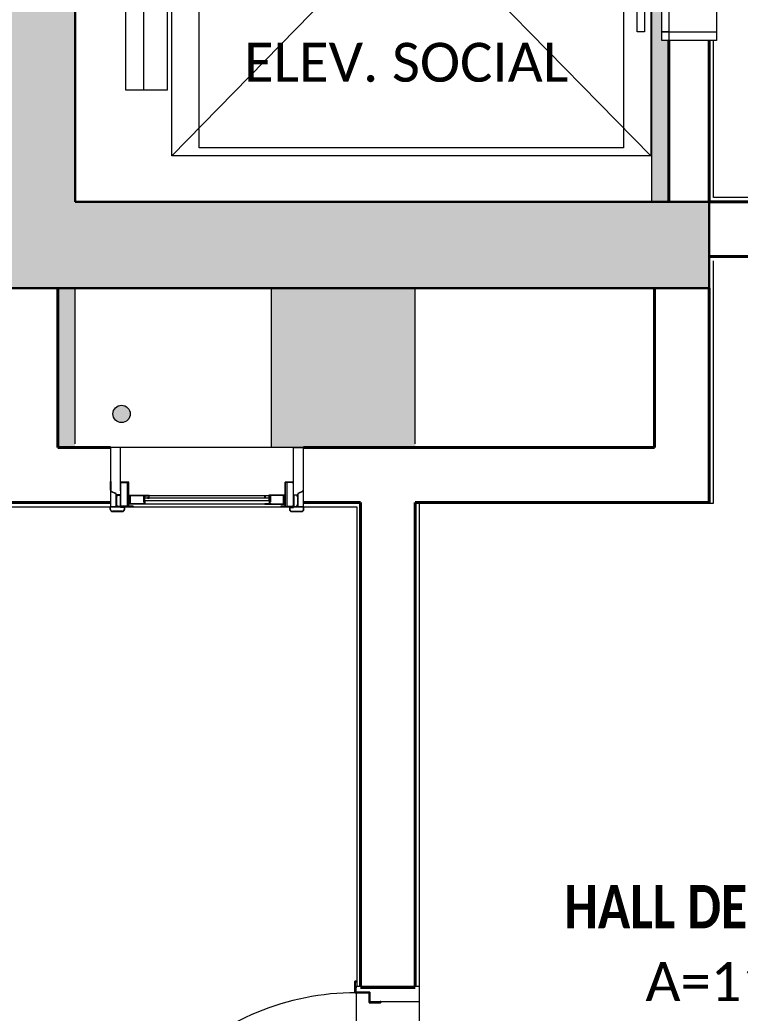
# Model space of a CAD drawing. Extents: x -14.2 to 52.3, y 2.5 to 90.9.
# Drawn here: x 8.21 to 10.709, y 21.311 to 24.754 of the extents above; entities that cross this region are included whole.
import ezdxf

# ---------------------------------------------------------------- set-up
doc = ezdxf.new("R2010")
doc.units = 0
for name, color, linetype, lineweight in [('limpo_PINI-PSG-PE-0102-LAZ-R00$0$A-AREA-IDEN', 2, 'Continuous', 5), ('limpo_PINI-PSG-PE-0102-LAZ-R00$0$A-DETL', 1, 'Continuous', 5), ('limpo_PINI-PSG-PE-0102-LAZ-R00$0$A-DETL-GENF', 1, 'Continuous', 5), ('limpo_PINI-PSG-PE-0102-LAZ-R00$0$A-DOOR', 31, 'Continuous', 5), ('limpo_PINI-PSG-PE-0102-LAZ-R00$0$A-GLAZ', 151, 'Continuous', 5), ('limpo_PINI-PSG-PE-0102-LAZ-R00$0$A-WALL', 1, 'Continuous', 5), ('limpo_PINI-PSG-PE-0102-LAZ-R00$0$A-WALL-FNSH', 1, 'Continuous', 40), ('limpo_PINI-PSG-PE-0102-LAZ-R00$0$G-ANNO-TEXT', 231, 'Continuous', 5), ('limpo_PINI-PSG-PE-0102-LAZ-R00$0$LAYOUT_AMB_LAZ_dwg', 8, 'Continuous', 5), ('limpo_PINI-PSG-PE-0102-LAZ-R00$0$M-EQPM', 1, 'Continuous', 5), ('limpo_PINI-PSG-PE-0102-LAZ-R00$0$S-BEAM', 12, 'Continuous', 5)]:
    doc.layers.add(name, color=color, linetype=linetype, lineweight=lineweight)
doc.layers.add('limpo_PINI-PSG-PE-0102-LAZ-R00$0$XR_ARQT', color=7, linetype='Continuous')
doc.layers.add('XR_ARQT', color=7, linetype='Continuous')
doc.styles.add('limpo_PINI-PSG-PE-0102-LAZ-R00$0$Calibri', font='calibri.ttf', dxfattribs={"height": 0.16})
doc.styles.add('limpo_PINI-PSG-PE-0102-LAZ-R00$0$Calibri_B', font='calibrib.ttf', dxfattribs={"width": 0.8, "height": 150})

# ---------------------------------------------------------------- blocks, each defined once
blk = doc.blocks.new('limpo_PINI-PSG-PE-0102-LAZ-R00$0$PINI-EST-PE-1101-TQR-R20_rvt-1-5PPE_008_LAZER__P_A_0_09_')
at = {"layer": 'limpo_PINI-PSG-PE-0102-LAZ-R00$0$S-BEAM'}
for color, points in [(10, [(2060, 0), (2060, 558.5), (2035, 558.5), (2035, 1558.5), (2060, 1558.5), (2060, 2000), (2000, 2000), (2000, 0)]), (50, [(-60, -852.5), (0, -852.5), (0, -300), (-60, -300), (-60, -710.4)]), (50, [(757.5, -852.5), (1180, -852.5), (1180, -300), (680, -300), (680, -852.5)])]:
    blk.add_hatch(color=color, dxfattribs=at).paths.add_polyline_path(points)
at = {"layer": 'limpo_PINI-PSG-PE-0102-LAZ-R00$0$S-BEAM', "color": 55, "lineweight": 18}
for p, q in [((2000, 2000), (2000, 0)), ((0, -840), (0, -300)), ((680, -300), (680, -852.5)), ((1180, -840), (1180, -300))]:
    blk.add_line(p, q, dxfattribs=at)
blk = doc.blocks.new('limpo_PINI-PSG-PE-0102-LAZ-R00$0$DAA_003_VEN_FIX_1FO - 0_60x0_60m-1749355-5PPE_008_LAZER__P_A_0_09_')
at = {"layer": 'limpo_PINI-PSG-PE-0102-LAZ-R00$0$A-DETL-GENF'}
for p, q in [((-300, 95), (-335, 95)), ((335, 95), (-335, 95)), ((-335, 95), (-335, -110)), ((-300, -54.5), (-300, 95)), ((300, 95), (335, 95)), ((300, -54.5), (300, 95)), ((335, -110), (335, 95)), ((-334, -23.1), (-335, -23.1)), ((-335, -53.2), (-335, -23.1)), ((-334, -23.1), (-334, -53)), ((-300, -28.8), (-300, -24.8)), ((-271.6, -24.8), (-300, -24.8)), ((-271.6, -24.8), (-300, -24.8)), ((-300, -24.8), (-300, -110)), ((-298.2, -28.8), (-300, -28.8)), ((-298.2, -28.8), (-298.2, -26.3)), ((-298.2, -26.3), (-276.6, -26.3)), ((-276.6, -26.3), (-276.6, -108.4)), ((-271.6, -108.4), (-271.6, -24.8)), ((-271.6, -108.4), (-271.6, -24.8)), ((271.6, -24.8), (300, -24.8)), ((271.6, -108.4), (271.6, -24.8)), ((300, -24.8), (271.6, -24.8)), ((271.6, -24.8), (271.6, -108.4)), ((276.6, -26.3), (276.6, -108.4)), ((298.2, -26.3), (276.6, -26.3)), ((298.2, -28.8), (298.2, -26.3)), ((298.2, -28.8), (300, -28.8)), ((300, -28.8), (300, -24.8)), ((300, -110), (300, -24.8)), ((334, -23.1), (335, -23.1)), ((334, -23.1), (334, -53)), ((335, -53.2), (335, -23.1)), ((-332.7, -56.8), (-317.5, -63.9)), ((-332.1, -56), (-317.1, -63)), ((-315.6, -110), (-315.6, -66.9)), ((-314.6, -66.9), (-314.6, -72)), ((314.6, -66.9), (314.6, -72)), ((315.6, -110), (315.6, -66.9)), ((332.1, -56), (317.1, -63)), ((332.7, -56.8), (317.5, -63.9)), ((-314.6, -72), (-313, -72)), ((-312, -73), (-314.6, -73)), ((-314.6, -73), (-314.6, -106)), ((-313, -72), (-313, -70.7)), ((-313, -70.7), (-312, -70.7)), ((-312, -70.7), (-312, -73)), ((-271.6, -73.6), (-271.6, -97.4)), ((201, -101.5), (-201, -101.5)), ((-200.8, -71.3), (200.8, -71.3)), ((271.6, -73.6), (271.6, -97.4)), ((312, -70.7), (312, -73)), ((313, -70.7), (312, -70.7)), ((312, -73), (314.6, -73)), ((313, -72), (313, -70.7)), ((314.6, -72), (313, -72)), ((314.6, -73), (314.6, -106)), ((-336, -110), (-334.5, -110)), ((-336, -119.5), (-336, -110)), ((-300, -110), (-336, -110)), ((-336, -110), (-336, -119.5)), ((-335, -110), (335, -110)), ((-334.5, -119.5), (-334.5, -110)), ((-293.5, -125.5), (-328.5, -125.5)), ((-293.5, -127), (-328.5, -127)), ((-328.5, -127), (-293.5, -127)), ((-315.6, -110), (-314.6, -110)), ((-314.6, -106), (-310.2, -106)), ((-314.6, -107), (-314.6, -110)), ((-313, -107), (-314.6, -107)), ((-310.2, -106), (-313, -107.7)), ((-313, -107.7), (-313, -107)), ((-298.2, -106), (-300, -106)), ((-300, -106), (-300, -110)), ((-300, -110), (-256.4, -110)), ((-298.2, -106), (-298.2, -108.4)), ((-276.6, -108.4), (-298.2, -108.4)), ((-287.5, -112.3), (-287.5, -119.5)), ((-286, -110), (-286, -119.5)), ((-286, -119.5), (-286, -110)), ((-286, -110), (-256.4, -110)), ((-256.4, -108.4), (-271.6, -108.4)), ((-256.4, -108.4), (-271.6, -108.4)), ((-256.4, -108.4), (-256.4, -110)), ((-256.4, -110), (-256.4, -108.4)), ((256.4, -108.4), (256.4, -110)), ((256.4, -108.4), (271.6, -108.4)), ((271.6, -108.4), (256.4, -108.4)), ((256.4, -108.4), (256.4, -110)), ((300, -110), (256.4, -110)), ((256.4, -110), (286, -110)), ((276.6, -108.4), (298.2, -108.4)), ((286, -110), (286, -119.5)), ((286, -110), (286, -119.5)), ((287.5, -112.3), (287.5, -119.5)), ((293.5, -125.5), (328.5, -125.5)), ((293.5, -127), (328.5, -127)), ((293.5, -127), (328.5, -127)), ((298.2, -106), (300, -106)), ((298.2, -106), (298.2, -108.4)), ((300, -106), (300, -110)), ((336, -110), (300, -110)), ((310.2, -106), (313, -107.7)), ((314.6, -106), (310.2, -106)), ((313, -107), (314.6, -107)), ((313, -107.7), (313, -107)), ((314.6, -107), (314.6, -110)), ((315.6, -110), (314.6, -110)), ((336, -110), (334.5, -110)), ((334.5, -119.5), (334.5, -110)), ((336, -119.5), (336, -110)), ((336, -119.5), (336, -110))]:
    blk.add_line(p, q, dxfattribs=at)
at = {"layer": 'limpo_PINI-PSG-PE-0102-LAZ-R00$0$A-DETL-GENF', "lineweight": 15}
for p, q in [((-314.5, -69), (-314.5, -70)), ((-300, -69), (-314.5, -69)), ((-314.5, -70), (-314, -70)), ((-314, -70), (-314, -71.9)), ((-314, -71.9), (-313, -71.9)), ((-313, -71.9), (-313, -70)), ((-313, -70), (-301, -70)), ((-301, -70), (-301, -109)), ((-300, -109), (-300, -69)), ((-271.6, -69.5), (-271.6, -73.6)), ((-271.6, -69.5), (-214.5, -69.5)), ((-269.9, -73.6), (-271.6, -73.6)), ((-269.9, -97.4), (-271.6, -97.4)), ((-271.6, -101.5), (-271.6, -97.4)), ((-201, -101.5), (-271.6, -101.5)), ((-269.9, -71), (-267.5, -71)), ((-269.9, -71), (-269.9, -73.6)), ((-269.9, -100), (-269.9, -97.4)), ((-269.9, -100), (-267.5, -100)), ((-267.5, -71), (-267.5, -100)), ((-265.7, -71), (-220.5, -71)), ((-265.7, -100), (-265.7, -71)), ((-220.5, -100), (-265.7, -100)), ((-220.5, -71), (-220.5, -93.3)), ((-220.5, -93.3), (-217.5, -93.3)), ((-220.5, -98.6), (-220.5, -100)), ((-218.4, -99.8), (-219.8, -98.3)), ((-214.5, -71), (-219, -71)), ((-219, -71), (-219, -91)), ((-217.5, -91), (-219, -91)), ((-218.8, -73.8), (-218.8, -71.3)), ((-200.8, -71.3), (-218.8, -71.3)), ((-218.8, -73.8), (-217.1, -74.9)), ((-218.8, -86.4), (-217.1, -86.4)), ((-218.8, -86.4), (-218.8, -89.2)), ((-217.7, -89.2), (-218.8, -89.2)), ((-217.7, -87.5), (-216, -87.5)), ((-217.7, -89.2), (-217.7, -87.5)), ((-217.5, -88.9), (-216, -88.9)), ((-217.5, -91), (-217.5, -88.9)), ((-217.5, -93.3), (-217.5, -99.4)), ((-217.1, -74.9), (-217.1, -86.4)), ((-216, -87.5), (-216, -75.4)), ((216, -79.9), (-216, -79.9)), ((-216, -88.9), (216, -88.9)), ((-216, -88.9), (-216, -100)), ((-216, -100), (-201, -100)), ((-214.5, -69.5), (-214.5, -71)), ((-213, -72.4), (-201.9, -72.4)), ((-206.9, -78.8), (-206.9, -79.9)), ((-201.9, -78.8), (-206.9, -78.8)), ((-206.9, -79.9), (-200.8, -79.9)), ((-201.9, -72.4), (-201.9, -78.8)), ((-201, -100), (-201, -101.5)), ((-200.8, -79.9), (-200.8, -71.3)), ((200.8, -79.9), (200.8, -71.3)), ((200.8, -71.3), (218.8, -71.3)), ((206.9, -79.9), (200.8, -79.9)), ((201, -100), (201, -101.5)), ((216, -100), (201, -100)), ((201, -101.5), (271.6, -101.5)), ((201.9, -72.4), (201.9, -78.8)), ((213, -72.4), (201.9, -72.4)), ((201.9, -78.8), (206.9, -78.8)), ((206.9, -78.8), (206.9, -79.9)), ((214.5, -69.5), (214.5, -71)), ((271.6, -69.5), (214.5, -69.5)), ((214.5, -71), (219, -71)), ((216, -87.5), (216, -75.4)), ((217.7, -87.5), (216, -87.5)), ((217.5, -88.9), (216, -88.9)), ((216, -88.9), (216, -100)), ((218.8, -73.8), (217.1, -74.9)), ((217.1, -74.9), (217.1, -86.4)), ((218.8, -86.4), (217.1, -86.4)), ((217.5, -91), (217.5, -88.9)), ((217.5, -91), (219, -91)), ((220.5, -93.3), (217.5, -93.3)), ((217.5, -93.3), (217.5, -99.4)), ((217.7, -89.2), (217.7, -87.5)), ((217.7, -89.2), (218.8, -89.2)), ((218.4, -99.8), (219.8, -98.3)), ((218.8, -73.8), (218.8, -71.3)), ((218.8, -86.4), (218.8, -89.2)), ((219, -71), (219, -91)), ((265.7, -71), (220.5, -71)), ((220.5, -71), (220.5, -93.3)), ((220.5, -98.6), (220.5, -100)), ((220.5, -100), (265.7, -100)), ((265.7, -100), (265.7, -71)), ((269.9, -71), (267.5, -71)), ((267.5, -71), (267.5, -100)), ((269.9, -100), (267.5, -100)), ((269.9, -71), (269.9, -73.6)), ((269.9, -73.6), (271.6, -73.6)), ((269.9, -97.4), (271.6, -97.4)), ((269.9, -100), (269.9, -97.4)), ((271.6, -69.5), (271.6, -73.6)), ((271.6, -101.5), (271.6, -97.4)), ((300, -69), (314.5, -69)), ((300, -109), (300, -69)), ((301, -70), (301, -109)), ((313, -70), (301, -70)), ((313, -71.9), (313, -70)), ((314, -71.9), (313, -71.9)), ((314, -70), (314, -71.9)), ((314.5, -70), (314, -70)), ((314.5, -69), (314.5, -70)), ((-314.6, -107), (-313, -107)), ((-314.5, -109), (-314, -109)), ((-314.5, -109), (-314.5, -110)), ((-314.5, -110), (-290, -110)), ((-314, -107), (-313, -107)), ((-314, -109), (-314, -107)), ((-313, -107), (-313, -109)), ((-301, -109), (-313, -109)), ((-290, -109), (-300, -109)), ((-300, -112.3), (-300, -110)), ((-287.5, -112.3), (-300, -112.3)), ((-290, -110), (-290, -109)), ((287.5, -112.3), (300, -112.3)), ((290, -109), (300, -109)), ((290, -110), (290, -109)), ((314.5, -110), (290, -110)), ((300, -112.3), (300, -110)), ((301, -109), (313, -109)), ((313, -107), (313, -109)), ((314, -107), (313, -107)), ((314.6, -107), (313, -107)), ((314, -109), (314, -107)), ((314.5, -109), (314, -109)), ((314.5, -109), (314.5, -110))]:
    blk.add_line(p, q, dxfattribs=at)
at = {"layer": 'limpo_PINI-PSG-PE-0102-LAZ-R00$0$A-DETL-GENF'}
for centre, radius, start, end in [((-330.7, -53), 4.26, 181.9593, 243.11), ((-330.7, -53), 3.28, 180, 244.994), ((-318.9, -66.9), 3.28, 0, 64.994), ((-318.9, -66.9), 4.26, 359.0919, 64.994), ((318.9, -66.9), 4.26, 115.006, 180.9081), ((318.9, -66.9), 3.28, 115.006, 180), ((330.7, -53), 3.28, 295.006, 360), ((330.7, -53), 4.26, 296.89, 358.0407), ((-328.5, -119.5), 7.5, 179.999, 269.999), ((-328.5, -119.5), 7.5, 179.999, 269.999), ((-328.5, -119.5), 6, 179.999, 269.999), ((-293.5, -119.5), 7.5, 269.999, 359.999), ((-293.5, -119.5), 6, 269.999, 359.999), ((-293.5, -119.5), 7.5, 269.999, 359.999), ((293.5, -119.5), 7.5, 179.999, 269.999), ((293.5, -119.5), 7.5, 179.999, 269.999), ((293.5, -119.5), 6, 179.999, 269.999), ((328.5, -119.5), 7.5, 269.999, 359.999), ((328.5, -119.5), 6, 269.999, 359.999), ((328.5, -119.5), 7.5, 269.999, 359.999)]:
    blk.add_arc(centre, radius, start, end, dxfattribs=at)
at = {"layer": 'limpo_PINI-PSG-PE-0102-LAZ-R00$0$A-DETL-GENF', "lineweight": 15}
for centre, radius, start, end in [((-220.1, -98.6), 0.391, 45, 180), ((-218, -99.4), 0.511, 225, 0), ((-213, -75.4), 3, 90.001, 180.001), ((213, -75.4), 3, 359.9989, 89.9989), ((218, -99.4), 0.511, 179.9999, 314.9999), ((220.1, -98.6), 0.391, 359.9999, 134.9999)]:
    blk.add_arc(centre, radius, start, end, dxfattribs=at)
blk = doc.blocks.new('limpo_PINI-PSG-PE-0102-LAZ-R00$0$DAA_017_ELEVADOR_181 - ABERTURA DE 1_00m_ 1_80x1_70m-1426525-5PPE_008_LAZER__P_A_0_09_')
at = {"layer": 'limpo_PINI-PSG-PE-0102-LAZ-R00$0$M-EQPM'}
for p, q in [((-621.3, 1811.3), (-621.3, 1953.8)), ((-621.3, 1953.8), (621.3, 1953.8)), ((621.3, 1953.8), (621.3, 1811.3)), ((-621.3, 1891.3), (621.3, 1891.3)), ((-850, 132.6), (850, 1795)), ((-850, 1795), (850, 132.6)), ((-850, 132.6), (-850, 1795)), ((-850, 1795), (850, 1795)), ((621.3, 1811.3), (-621.3, 1811.3)), ((850, 1795), (850, 132.6)), ((-821.3, 227.6), (-821.3, 1700)), ((-821.3, 1700), (821.3, 1700)), ((821.3, 1700), (821.3, 227.6)), ((821.3, 227.6), (-821.3, 227.6)), ((-420, 155), (-420, 180)), ((-420, 180), (0, 180)), ((0, 155), (0, 180)), ((0, 180), (520, 180)), ((0, 180), (0, 155)), ((520, 180), (520, 155)), ((0, 155), (-420, 155)), ((520, 155), (0, 155)), ((850, 132.6), (-850, 132.6)), ((-450, -95), (-450, 95)), ((-450, 95), (-420, 95)), ((-450, -95), (-450, 95)), ((-450, 95), (550, 95)), ((-420, 70), (-420, 95)), ((-420, 95), (0, 95)), ((-420, 95), (-420, -95)), ((0, 70), (-420, 70)), ((0, 70), (0, 95)), ((0, 95), (520, 95)), ((0, 95), (0, 70)), ((520, 70), (0, 70)), ((520, 95), (520, 70)), ((520, -95), (520, 95)), ((520, 95), (550, 95)), ((550, 95), (550, -95)), ((550, -95), (550, 95)), ((-420, -95), (-450, -95)), ((550, -95), (-450, -95)), ((550, -95), (520, -95))]:
    blk.add_line(p, q, dxfattribs=at)
blk = doc.blocks.new('limpo_PINI-PSG-PE-0102-LAZ-R00$0$DAA_002_PCF_FER_ABR_1FO - 0_90x2_10m-1750960-5PPE_008_LAZER__P_A_0_09_')
at = {"layer": 'limpo_PINI-PSG-PE-0102-LAZ-R00$0$A-DETL-GENF'}
for p, q in [((-418, 110), (-465, 110)), ((-418, -63), (-418, 110)), ((-418, -63), (-418, 110)), ((418, 110), (465, 110)), ((418, -63), (418, 110)), ((418, 110), (418, -63)), ((-418, -25), (-414.5, -25)), ((-418, -27), (-418, -25)), ((-414.5, -25), (-418, -25)), ((-418, -25), (-418, -27)), ((-415, -27), (-418, -27)), ((-418, -27), (-415, -27)), ((-415, -63), (-415, -27)), ((-415, -27), (-415, -63)), ((-413, -26.5), (-413, -63.5)), ((-413, -63.5), (-413, -26.5)), ((413, -26.5), (413, -63.5)), ((413, -26.5), (413, -63.5)), ((418, -25), (414.5, -25)), ((418, -25), (414.5, -25)), ((415, -27), (418, -27)), ((415, -63), (415, -27)), ((415, -63), (415, -27)), ((415, -27), (418, -27)), ((418, -27), (418, -25)), ((418, -27), (418, -25)), ((-450, -63), (-415, -63)), ((-450, -113), (-450, -63)), ((-415, -63), (-450, -63)), ((-450, -63), (-450, -113)), ((-450, -63), (-418, -63)), ((-448, -66.5), (-448, -113.5)), ((-448, -113.5), (-448, -66.5)), ((-414.5, -65), (-446.5, -65)), ((-446.5, -65), (-414.5, -65)), ((414.5, -65), (446.5, -65)), ((414.5, -65), (446.5, -65)), ((450, -63), (415, -63)), ((450, -63), (415, -63)), ((418, -63), (450, -63)), ((448, -66.5), (448, -113.5)), ((448, -66.5), (448, -113.5)), ((450, -113), (450, -63)), ((450, -113), (450, -63)), ((-450, -86), (-450, -110)), ((450, -86), (450, -110)), ((-488, -110), (-486, -110)), ((-488, -113.5), (-488, -110)), ((-486, -110), (-488, -110)), ((-488, -110), (-488, -113.5)), ((-449.5, -115), (-486.5, -115)), ((-486.5, -115), (-449.5, -115)), ((-486, -110), (-486, -113)), ((-486, -113), (-486, -110)), ((-486, -113), (-450, -113)), ((-450, -113), (-486, -113)), ((-450, -110), (-465, -110)), ((403, -110), (448, -110)), ((403, -1010), (403, -110)), ((448, -110), (403, -110)), ((403, -110), (403, -1010)), ((406, -113), (445, -113)), ((406, -123), (406, -113)), ((445, -123), (406, -123)), ((408, -124), (443, -124)), ((408, -995), (408, -124)), ((443, -124), (443, -995)), ((445, -113), (445, -123)), ((448, -110), (448, -1010)), ((448, -1010), (448, -110)), ((448, -124.3), (448, -165)), ((448, -125), (448, -165)), ((449.5, -115), (486.5, -115)), ((449.5, -115), (486.5, -115)), ((450, -110), (465, -110)), ((486, -113), (450, -113)), ((486, -113), (450, -113)), ((498, -115), (457.3, -115)), ((458, -135), (458, -165)), ((458, -165), (458, -135)), ((458.6, -115), (498, -115)), ((468, -125), (498, -125)), ((468, -125), (498, -125)), ((486, -110), (486, -113)), ((488, -110), (486, -110)), ((488, -110), (486, -110)), ((486, -110), (486, -113)), ((488, -113.5), (488, -110)), ((488, -113.5), (488, -110)), ((498, -125), (498, -115)), ((498, -125), (498, -115)), ((458, -165), (448, -165)), ((448, -165), (458, -165)), ((368, -785), (373, -785)), ((368, -785), (368, -905)), ((373, -785), (368, -785)), ((368, -785), (368, -905)), ((368, -785.3), (373, -785.3)), ((368, -786.5), (373, -786.5)), ((368, -789.6), (373, -789.6)), ((373, -785), (373, -905)), ((373, -887.5), (373, -785)), ((493, -785), (493, -905)), ((498, -785), (493, -785)), ((498, -785), (493, -785)), ((493, -785), (493, -887.5)), ((498, -785.3), (493, -785.3)), ((498, -786.5), (493, -786.5)), ((498, -789.6), (493, -789.6)), ((498, -785), (498, -905)), ((498, -905), (498, -785)), ((368, -795), (373, -795)), ((498, -795), (493, -795)), ((403, -860.7), (398.7, -860.7)), ((400.6, -860), (403, -860)), ((403, -860), (400.6, -860)), ((403, -930), (403, -860)), ((448, -1010), (448, -860)), ((460.5, -860), (448, -860)), ((460.5, -860), (448, -860)), ((448, -860), (448, -1010)), ((368, -895), (403, -895)), ((373, -887.5), (398, -887.5)), ((398, -887.5), (373, -887.5)), ((373, -887.8), (398, -887.8)), ((373, -889.6), (398, -889.6)), ((403, -862.4), (398, -862.5)), ((398, -927.5), (398, -862.5)), ((398, -862.5), (398, -887.5)), ((403, -867), (398, -867)), ((403, -875.3), (398, -875.3)), ((463, -1010), (463, -862.5)), ((463, -865), (463, -862.5)), ((465.5, -864.9), (463, -864.9)), ((463, -865), (465.5, -865)), ((465.5, -865), (463, -865)), ((498, -895), (463, -895)), ((468, -922.4), (468, -867.5)), ((468, -887.5), (468, -867.5)), ((493, -887.5), (468, -887.5)), ((493, -887.5), (468, -887.5)), ((493, -887.8), (468, -887.8)), ((493, -889.6), (468, -889.6)), ((368, -900.3), (398, -900.3)), ((368, -900.3), (398, -900.3)), ((368, -903.4), (373, -903.4)), ((368, -904.6), (373, -904.6)), ((368, -905), (373, -905)), ((368, -905), (373, -905)), ((373, -902.1), (398, -902.1)), ((373, -902.5), (398, -902.5)), ((373, -905), (373, -902.5)), ((373, -902.5), (398, -902.5)), ((398, -902.5), (398, -927.5)), ((403, -914.6), (398, -914.6)), ((403, -923), (398, -923)), ((398, -927.5), (403, -927.5)), ((403, -929.2), (398.7, -929.2)), ((465.5, -925), (463, -925)), ((463, -1010), (463, -925)), ((463, -925), (465.5, -925)), ((498, -900.3), (468, -900.3)), ((498, -900.3), (468, -900.3)), ((493, -902.1), (468, -902.1)), ((493, -902.5), (468, -902.5)), ((468, -922.4), (468, -902.5)), ((468, -902.5), (493, -902.5)), ((493, -902.5), (493, -905)), ((498, -903.4), (493, -903.4)), ((498, -904.6), (493, -904.6)), ((498, -905), (493, -905)), ((493, -905), (498, -905)), ((400.5, -930), (403, -930)), ((400.5, -930), (403, -930)), ((406, -996), (445, -996)), ((406, -1007), (406, -996)), ((443, -995), (408, -995)), ((445, -996), (445, -1007)), ((448, -1010), (403, -1010)), ((403, -1010), (448, -1010)), ((445, -1007), (406, -1007)), ((448, -1010), (463, -1010)), ((448, -1010), (463, -1010))]:
    blk.add_line(p, q, dxfattribs=at)
at = {"layer": 'limpo_PINI-PSG-PE-0102-LAZ-R00$0$A-DETL-GENF', "lineweight": 30}
for p, q in [((-465, 95), (-465, -95)), ((465, 95), (465, -95))]:
    blk.add_line(p, q, dxfattribs=at)
at = {"layer": 'limpo_PINI-PSG-PE-0102-LAZ-R00$0$A-DETL-GENF'}
for radius in [10, 8.5]:
    blk.add_circle((458, -125), radius, dxfattribs=at)
for centre, radius, start, end in [((-414.5, -26.5), 1.5, 0, 89.9986), ((-414.5, -26.5), 1.5, 360, 89.9986), ((414.5, -26.5), 1.5, 90.0014, 180), ((414.5, -26.5), 1.5, 90.0014, 180), ((-446.5, -66.5), 1.5, 88.1651, 180), ((-446.5, -66.5), 1.5, 88.1651, 180), ((-414.5, -63.5), 1.5, 270, 359.9986), ((-414.5, -63.5), 1.5, 270, 359.9986), ((414.5, -63.5), 1.5, 180.0014, 270), ((414.5, -63.5), 1.5, 180.0014, 270), ((446.5, -66.5), 1.5, 0, 91.8349), ((446.5, -66.5), 1.5, 360, 91.8349), ((-486.5, -113.5), 1.5, 180, 270), ((-486.5, -113.5), 1.5, 180, 270), ((-449.5, -113.5), 1.5, 270, 359.9986), ((-449.5, -113.5), 1.5, 270, 359.9986), ((452, -110), 900, 180, 270), ((449.5, -113.5), 1.5, 180.0014, 270), ((449.5, -113.5), 1.5, 180.0014, 270), ((458, -125), 10, 93.7452, 176.2548), ((458, -125), 10, 269.9986, 0.0014), ((486.5, -113.5), 1.5, 270, 0), ((486.5, -113.5), 1.5, 270, 0), ((400.5, -862.5), 2.5, 87.9743, 180), ((400.5, -862.5), 2.5, 87.9743, 180), ((460.5, -862.5), 2.5, 0.0014, 90), ((460.5, -862.5), 2.5, 0.0014, 90), ((465.5, -867.5), 2.5, 0, 90.3972), ((465.5, -867.5), 2.5, 0, 90.3972), ((400.5, -927.5), 2.5, 180.0014, 270), ((400.5, -927.5), 2.5, 180.0014, 270), ((465.5, -922.5), 2.5, 270, 1.8634), ((465.5, -922.5), 2.5, 270, 1.8634)]:
    blk.add_arc(centre, radius, start, end, dxfattribs=at)
at = {"layer": 'limpo_PINI-PSG-PE-0102-LAZ-R00$0$A-DOOR'}
for p, q in [((-470, 110), (-470, -110)), ((-465, 110), (-470, 110)), ((418, 110), (-418, 110)), ((470, 110), (465, 110)), ((470, -110), (470, 110)), ((-465, 95), (-465, -95)), ((-470, -110), (-465, -110)), ((-448, -110), (403, -110)), ((465, -110), (470, -110))]:
    blk.add_line(p, q, dxfattribs=at)
blk = doc.blocks.new('limpo_PINI-PSG-PE-0102-LAZ-R00$0$LAYOUT_AMB_LAZ_dwg-2867451-5PPE_008_LAZER__P_A_0_09_')
at = {"color": 9, "lineweight": 5, "flags": 128}
blk.add_lwpolyline([(16935.1, 20344.6), (18995.1, 20344.6), (18995.1, 18344.6), (16935.1, 18344.6)], close=True, dxfattribs=at)
blk = doc.blocks.new('limpo_PINI-PSG-PE-0102-LAZ-R00$0$A$C745163c0')
at = {"layer": 'limpo_PINI-PSG-PE-0102-LAZ-R00$0$A-AREA-IDEN'}
h = blk.add_hatch(color=256, dxfattribs=at)
edge = h.paths.add_edge_path()
edge.add_arc((-5519.1, 1779.2), 30, 0, 360)
at = {"layer": 'limpo_PINI-PSG-PE-0102-LAZ-R00$0$A-DETL-GENF'}
blk.add_hatch(color=252, dxfattribs=at).paths.add_polyline_path([(-1214.8, -4240.4), (-735, -4240.4), (-735, -1740.4), (-1235, -1740.4), (-1235, -3990.4), (-4500, -3990.4), (-4500, -1240.4), (-5000, -1240.4), (-5000, -3990.4), (-7375.9, -3990.4), (-7544, -3977.3), (-7694.4, -3929.9), (-7830, -3850.9), (-7943.6, -3743.3), (-8030.3, -3617.5), (-8089.5, -3469.5), (-8114.5, -3320.4), (-8875.6, 3522.4), (-8899.9, 3763.3), (-8904.1, 3841), (-8900.9, 3918.7), (-8864.8, 4127), (-8758.4, 4309.7), (-8595, 4443.8), (-8223.7, 4625.3), (-7834.7, 4764.9), (-7573, 4836.9), (-7300, 4908.4), (-6554.4, 5083.1), (-6069.8, 5185.4), (-3680, 5695.9), (-3680, 4815), (-5930, 4815), (-5930, 2215), (-3480, 2215), (-3480, 2515), (-5680, 2515), (-5680, 4515), (-3480, 4515), (-3480, 5994.2), (-6362.3, 5379.1), (-6612.9, 5326.2), (-7360.2, 5151.1), (-7643.4, 5076.9), (-7910, 4999.7), (-8035.6, 4959.8), (-8155.8, 4918.9), (-8270.1, 4877), (-8378, 4833.9), (-8429.1, 4812.2), (-8561.2, 4746.2), (-8692.2, 4678), (-8956.1, 4462.1), (-9117.3, 4161.8), (-9151.3, 3822.6), (-9122.6, 3481.5), (-8362.5, -3350.9), (-8324.8, -3555.7), (-8246, -3744.2), (-8128.7, -3913.2), (-7977.8, -4052.4), (-7796.3, -4158.2), (-7597.5, -4221.6), (-7389, -4240.4), (-2219.6, -4240.4)])
at = {"layer": 'limpo_PINI-PSG-PE-0102-LAZ-R00$0$A-AREA-IDEN'}
blk.add_circle((-5519.1, 1779.2), 30, dxfattribs=at)
at = {"layer": 'limpo_PINI-PSG-PE-0102-LAZ-R00$0$A-DETL', "color": 1, "lineweight": 30}
for p, q in [((-5680, 2515), (-5680, 4515)), ((-3480, 2515), (-5680, 2515)), ((-3480, 2215), (-3480, 2515)), ((-5930, 2215), (-3480, 2215))]:
    blk.add_line(p, q, dxfattribs=at)
at = {"layer": 'limpo_PINI-PSG-PE-0102-LAZ-R00$0$A-WALL', "color": 170, "lineweight": 40}
for p, q in [((-3620, 3073.5), (-3620, 2515)), ((-3480, 3073.5), (-3480, 2515)), ((-3480, 2515), (-3480, 2515)), ((-3260, 2515), (-3480, 2515)), ((-3465, 2515), (-3260, 2515)), ((-3480, 2325), (-3260, 2325)), ((-5740, 1662.5), (-5740, 2215)), ((-3670, 2215), (-3670, 1662.5)), ((-3480, 1472.5), (-3480, 2215)), ((-5557.5, 1662.5), (-5740, 1662.5)), ((-3670, 1662.5), (-4887.5, 1662.5)), ((-5930, 1472.5), (-5557.5, 1472.5)), ((-4690, 1472.5), (-4887.5, 1472.5)), ((-4690, 1472.5), (-4690, -205.4)), ((-4500, -205.4), (-4500, 1472.5)), ((-3480, 1472.5), (-4500, 1472.5))]:
    blk.add_line(p, q, dxfattribs=at)
at = {"layer": 'limpo_PINI-PSG-PE-0102-LAZ-R00$0$A-WALL-FNSH', "lineweight": 5}
for p, q in [((-3465, 2530), (-3465, 3073.5)), ((-3260, 2530), (-3465, 2530)), ((-3465, 1470), (-3465, 2310)), ((-5945, 1457.5), (-5558.5, 1457.5)), ((-4886.5, 1457.5), (-4703, 1457.5)), ((-4703, 1457.5), (-4703, -205.4)), ((-4485, -205.4), (-4485, 1470)), ((-4485, 1470), (-3465, 1470))]:
    blk.add_line(p, q, dxfattribs=at)
at = {"lineweight": 5}
blk.add_blockref('limpo_PINI-PSG-PE-0102-LAZ-R00$0$PINI-EST-PE-1101-TQR-R20_rvt-1-5PPE_008_LAZER__P_A_0_09_', (-5680, 2515), dxfattribs=at)
at = {"layer": 'limpo_PINI-PSG-PE-0102-LAZ-R00$0$A-DOOR', "rotation": 270}
blk.add_blockref('limpo_PINI-PSG-PE-0102-LAZ-R00$0$DAA_002_PCF_FER_ABR_1FO - 0_90x2_10m-1750960-5PPE_008_LAZER__P_A_0_09_', (-4595, -675.4), dxfattribs=at)
at = {"layer": 'limpo_PINI-PSG-PE-0102-LAZ-R00$0$A-GLAZ'}
blk.add_blockref('limpo_PINI-PSG-PE-0102-LAZ-R00$0$DAA_003_VEN_FIX_1FO - 0_60x0_60m-1749355-5PPE_008_LAZER__P_A_0_09_', (-5222.5, 1567.5), dxfattribs=at)
at = {"layer": 'limpo_PINI-PSG-PE-0102-LAZ-R00$0$LAYOUT_AMB_LAZ_dwg', "color": 9}
blk.add_blockref('limpo_PINI-PSG-PE-0102-LAZ-R00$0$LAYOUT_AMB_LAZ_dwg-2867451-5PPE_008_LAZER__P_A_0_09_', (-22615.1, -15829.6), dxfattribs=at)
at = {"layer": 'limpo_PINI-PSG-PE-0102-LAZ-R00$0$M-EQPM', "rotation": 90}
blk.add_blockref('limpo_PINI-PSG-PE-0102-LAZ-R00$0$DAA_017_ELEVADOR_181 - ABERTURA DE 1_00m_ 1_80x1_70m-1426525-5PPE_008_LAZER__P_A_0_09_', (-3550, 3523.5), dxfattribs=at)
at = {"layer": 'limpo_PINI-PSG-PE-0102-LAZ-R00$0$A-AREA-IDEN', "attachment_point": 1}
for s, insert, char_height, width, style in [('HALL DE SERVIÇO', (-3983.2, 145.8), 150, 1659.493, 'limpo_PINI-PSG-PE-0102-LAZ-R00$0$Calibri_B'), ('A=11.82 m²', (-3701.5, -121.5), 135, 976.455, 'limpo_PINI-PSG-PE-0102-LAZ-R00$0$Calibri')]:
    blk.add_mtext(s, dxfattribs=dict(at, insert=insert, char_height=char_height, width=width, style=style))
at = {"layer": 'limpo_PINI-PSG-PE-0102-LAZ-R00$0$G-ANNO-TEXT', "color": 7, "insert": (-5094.6, 3065.8), "char_height": 135, "width": 1106.329, "attachment_point": 1, "style": 'limpo_PINI-PSG-PE-0102-LAZ-R00$0$Calibri'}
blk.add_mtext('ELEV. SOCIAL', dxfattribs=at)
blk = doc.blocks.new('limpo_PINI-PSG-PE-0102-LAZ-R00')
at = {"layer": 'limpo_PINI-PSG-PE-0102-LAZ-R00$0$XR_ARQT', "xscale": 0.001000000000038553, "yscale": 0.001000000000038553, "zscale": 0.001000000000038553}
blk.add_blockref('limpo_PINI-PSG-PE-0102-LAZ-R00$0$A$C745163c0', (14.124, 21.592), dxfattribs=at)

msp = doc.modelspace()

# ---------------------------------------------------------------- block references
at = {"layer": 'XR_ARQT'}
msp.add_blockref('limpo_PINI-PSG-PE-0102-LAZ-R00', (-0.0418, 0.017), dxfattribs=at)

doc.saveas('drawing.dxf')
